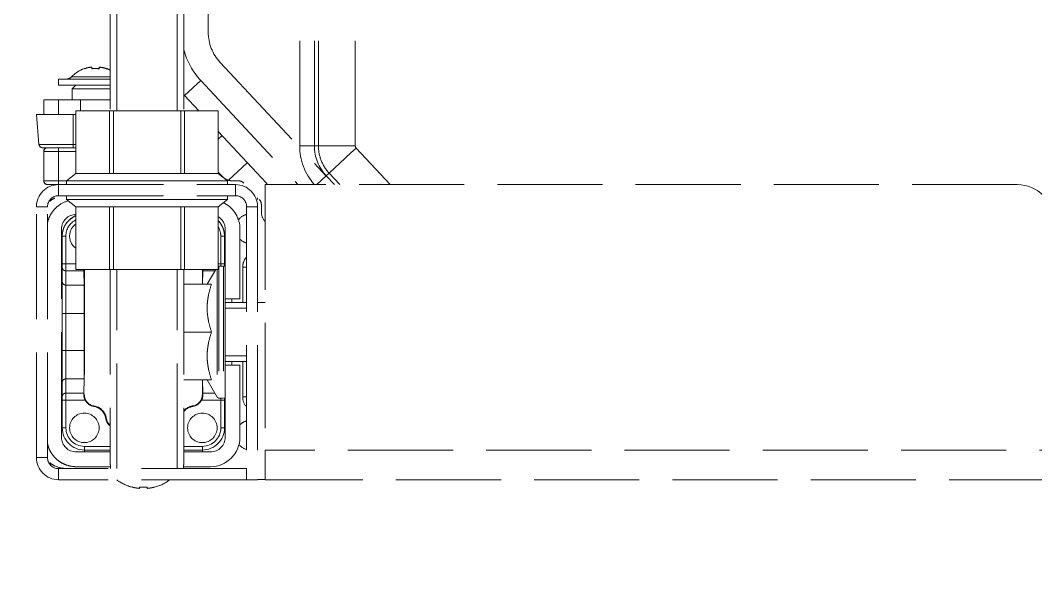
# Model space of a CAD drawing. Header units: inches. Extents: x 193287 to 241687, y 437648 to 550079.
# Drawn here: x 209291.6 to 209429.3, y 461891.9 to 461967.4 of the extents above; entities that cross this region are included whole.
import ezdxf

# ---------------------------------------------------------------- set-up
doc = ezdxf.new("R2010")
doc.units = ezdxf.units.IN
doc.header["$MEASUREMENT"] = 0
doc.linetypes.add('AM_DIN_F_W050', pattern=[6.25, 4.75, -1.5])
doc.layers.add('CQ plan and elev dimension', color=252, linetype='Continuous', lineweight=35)
for name, color, linetype in [('CQ SANITARY WARES', 212, 'Continuous'), ('SANITARY WARES', 212, 'Continuous'), ('xref grd floor$2$CQ Wall hatch_CHB', 8, 'Continuous')]:
    doc.layers.add(name, color=color, linetype=linetype)

# ---------------------------------------------------------------- blocks, each defined once
blk = doc.blocks.new('gf15 WC wall plan')
at = {"layer": 'xref grd floor$2$CQ Wall hatch_CHB', "extrusion": (-4.88522e-08, 5.98593e-09, 1)}
h = blk.add_hatch(dxfattribs=at)
h.set_pattern_fill('ANSI31,_O', color=8, scale=150)
h.set_pattern_definition([(45, (0, 0), (-13.25825215, 13.25825215), [])])
h.paths.add_polyline_path([(208393.9, 462405.25), (208293.89, 462405.25), (208293.82, 461427.18), (208243.82, 461427.18), (208243.89, 462405.25), (208043.9, 462405.25), (208043.91, 461327.18), (208193.82, 461327.18), (208193.82, 461277.18), (208393.91, 461277.21), (208393.91, 462077.21), (210693.91, 462077.23), (210693.79, 461299.11), (210893.79, 461299.11), (210893.91, 462077.23), (211093.61, 462077.23), (211093.61, 462277.23), (208393.91, 462277.21)])
blk = doc.blocks.new('tece profil_9300080 top')
at = {"layer": 'SANITARY WARES', "color": 8, "linetype": 'AM_DIN_F_W050', "lineweight": 0, "ltscale": 3}
for p, q in [((334499.06, 481205.74), (334499.06, 481281.02)), ((334504.06, 481205.74), (334504.06, 481281.02)), ((334470.82, 481262.47), (334470.82, 481210.47)), ((334471.74, 481210.47), (334471.74, 481262.47)), ((334471.74, 481210.47), (334471.74, 481262.47)), ((334479.9, 481210.47), (334479.9, 481262.47)), ((334479.9, 481210.47), (334479.9, 481262.47)), ((334480.82, 481262.47), (334480.82, 481210.47)), ((334484.12, 481235.28), (334484.12, 481221.14)), ((334496.52, 481205.74), (334496.52, 481224.9)), ((334498.52, 481205.74), (334498.52, 481224.46)), ((334468.32, 481216.19), (334468.32, 481216.42)), ((334469.32, 481216.42), (334469.32, 481216.19)), ((334485.73, 481217.05), (334500.11, 481201.64)), ((334465.59, 481215.09), (334465.6, 481215.09)), ((334465.59, 481215.09), (334470.82, 481215.09)), ((334467.32, 481216.21), (334467.32, 481216.22)), ((334467.32, 481216.22), (334467.32, 481216.22)), ((334467.32, 481216.19), (334467.32, 481216.22)), ((334470.32, 481216.22), (334470.32, 481216.21)), ((334470.32, 481216.22), (334470.32, 481216.19)), ((334463.84, 481214.78), (334463.82, 481214.78)), ((334463.82, 481214.78), (334463.82, 481213.98)), ((334464.86, 481214.78), (334463.82, 481214.78)), ((334466.17, 481213.98), (334463.82, 481213.98)), ((334464.86, 481214.78), (334463.84, 481214.78)), ((334464.89, 481214.78), (334464.86, 481214.78)), ((334464.89, 481214.78), (334464.86, 481214.78)), ((334464.91, 481214.78), (334464.89, 481214.78)), ((334467.32, 481214.78), (334464.89, 481214.78)), ((334466.17, 481213.98), (334465.67, 481213.48)), ((334466.17, 481213.98), (334465.67, 481213.48)), ((334466.17, 481213.98), (334465.67, 481213.48)), ((334466.17, 481213.98), (334465.67, 481213.48)), ((334466.67, 481213.98), (334466.17, 481213.98)), ((334466.72, 481213.98), (334466.67, 481213.98)), ((334466.74, 481213.98), (334466.72, 481213.98)), ((334466.87, 481213.98), (334466.74, 481213.98)), ((334470.77, 481213.98), (334466.87, 481213.98)), ((334468.32, 481214.78), (334467.32, 481214.78)), ((334469.32, 481214.78), (334468.32, 481214.78)), ((334470.32, 481214.78), (334469.32, 481214.78)), ((334470.82, 481214.78), (334470.32, 481214.78)), ((334470.82, 481213.98), (334470.77, 481213.98)), ((334483.1, 481214.59), (334480.91, 481212.54)), ((334483.1, 481214.59), (334496.28, 481200.47)), ((334465.67, 481211.98), (334465.67, 481213.48)), ((334465.67, 481213.48), (334466.67, 481213.48)), ((334466.67, 481213.48), (334470.82, 481213.48)), ((334482.84, 481210.47), (334480.91, 481212.54)), ((334463.82, 481211.98), (334461.82, 481211.98)), ((334461.82, 481209.98), (334461.82, 481211.98)), ((334466.82, 481211.98), (334463.82, 481211.98)), ((334463.82, 481209.98), (334463.82, 481211.98)), ((334466.82, 481211.98), (334470.82, 481211.98)), ((334466.82, 481211.98), (334466.82, 481210.47)), ((334461.17, 481205.93), (334460.82, 481209.98)), ((334460.82, 481209.98), (334461.77, 481209.98)), ((334461.77, 481209.98), (334461.82, 481209.98)), ((334463.82, 481209.98), (334461.82, 481209.98)), ((334465.82, 481209.98), (334463.82, 481209.98)), ((334466.17, 481209.98), (334465.82, 481209.98)), ((334465.82, 481205.93), (334465.82, 481209.98)), ((334466.17, 481201.97), (334466.17, 481210.47)), ((334466.17, 481210.47), (334466.18, 481210.47)), ((334470.74, 481210.47), (334466.18, 481210.47)), ((334466.18, 481201.97), (334466.18, 481210.47)), ((334470.74, 481210.47), (334471.25, 481210.47)), ((334470.74, 481201.97), (334470.74, 481210.47)), ((334480.39, 481210.47), (334471.25, 481210.47)), ((334471.25, 481201.97), (334471.25, 481210.47)), ((334480.39, 481210.47), (334480.9, 481210.47)), ((334480.39, 481201.97), (334480.39, 481210.47)), ((334485.47, 481210.47), (334480.9, 481210.47)), ((334480.9, 481201.97), (334480.9, 481210.47)), ((334485.47, 481210.47), (334485.47, 481210.47)), ((334485.47, 481201.97), (334485.47, 481210.47)), ((334485.47, 481201.97), (334485.47, 481210.47)), ((334492.01, 481200.65), (334485.47, 481207.66)), ((334485.47, 481206.63), (334485.98, 481207.11)), ((334485.98, 481207.11), (334485.47, 481206.62)), ((334461.17, 481205.93), (334462.06, 481205.93)), ((334461.67, 481205.48), (334461.88, 481205.48)), ((334461.88, 481205.48), (334462.32, 481205.48)), ((334462.06, 481205.93), (334465.82, 481205.93)), ((334463.82, 481205.48), (334462.32, 481205.48)), ((334462.32, 481205.48), (334462.47, 481205.48)), ((334462.47, 481205.48), (334463.38, 481205.48)), ((334463.38, 481205.48), (334463.82, 481205.48)), ((334466.17, 481205.48), (334463.82, 481205.48)), ((334463.82, 481204.98), (334463.82, 481205.48)), ((334465.82, 481205.93), (334466.17, 481205.93)), ((334465.82, 481205.93), (334465.82, 481205.48)), ((334498.52, 481205.74), (334496.52, 481205.74)), ((334499.06, 481205.74), (334498.52, 481205.74)), ((334499.06, 481205.74), (334502.06, 481205.74)), ((334502.06, 481205.74), (334503.17, 481205.74)), ((334503.17, 481205.74), (334504.06, 481205.74)), ((334503.79, 481205.07), (334504.18, 481205.43)), ((334508.8, 481200.47), (334504.18, 481205.43)), ((334461.82, 481200.98), (334461.82, 481204.98)), ((334463.82, 481204.98), (334461.82, 481204.98)), ((334463.82, 481200.98), (334463.82, 481204.98)), ((334466.17, 481204.98), (334463.82, 481204.98)), ((334500.52, 481202.02), (334502.7, 481204.05)), ((334502.7, 481204.05), (334503.51, 481204.81)), ((334503.51, 481204.81), (334503.79, 481205.07)), ((334489.39, 481203.45), (334486.87, 481201.06)), ((334464.92, 481200.97), (334466.17, 481201.97)), ((334466.17, 481201.97), (334466.17, 481201.97)), ((334466.18, 481201.97), (334466.17, 481201.97)), ((334466.18, 481201.97), (334470.74, 481201.97)), ((334471.25, 481201.97), (334470.74, 481201.97)), ((334471.25, 481201.97), (334475.82, 481201.97)), ((334475.82, 481201.97), (334480.39, 481201.97)), ((334480.39, 481201.97), (334480.9, 481201.97)), ((334480.9, 481201.97), (334485.47, 481201.97)), ((334486, 481201.6), (334485.47, 481202.16)), ((334486.72, 481200.97), (334485.47, 481201.97)), ((334485.47, 481201.97), (334485.47, 481201.97)), ((334485.47, 481201.97), (334485.47, 481201.97)), ((334500.12, 481201.66), (334498.86, 481200.47)), ((334500.52, 481202.02), (334500.12, 481201.65)), ((334501.23, 481200.47), (334500.12, 481201.65)), ((334501.97, 481200.47), (334500.52, 481202.02)), ((334461.82, 481200.98), (334463.82, 481200.98)), ((334462.32, 481200.48), (334463.82, 481200.48)), ((334463.82, 481200.98), (334464.92, 481200.98)), ((334463.82, 481200.98), (334463.82, 481200.49)), ((334463.82, 481200.47), (334463.82, 481198.97)), ((334463.82, 481200.47), (334487.82, 481200.47)), ((334464.92, 481200.47), (334464.92, 481200.97)), ((334464.92, 481200.97), (334464.92, 481200.97)), ((334464.92, 481200.97), (334475.82, 481200.97)), ((334475.82, 481200.97), (334486.72, 481200.97)), ((334486.72, 481200.47), (334486.72, 481200.97)), ((334486.72, 481200.97), (334486.72, 481200.97)), ((334488.23, 481200.98), (334487.45, 481200.98)), ((334487.82, 481200.47), (334487.82, 481198.97)), ((334593.82, 481200.47), (334491.82, 481200.47)), ((334491.82, 481200.47), (334491.82, 481164.47)), ((334492.17, 481200.47), (334492.01, 481200.65)), ((334463.82, 481198.97), (334487.82, 481198.97)), ((334464.92, 481198.97), (334464.92, 481198.47)), ((334464.92, 481198.47), (334466.17, 481197.47)), ((334464.92, 481198.47), (334464.92, 481198.47)), ((334475.82, 481198.47), (334464.92, 481198.47)), ((334486.72, 481198.47), (334475.82, 481198.47)), ((334486.72, 481198.47), (334485.47, 481197.47)), ((334486.72, 481198.97), (334486.72, 481198.47)), ((334486.72, 481198.47), (334486.72, 481198.47)), ((334490.82, 481198.7), (334490.82, 481198.46)), ((334490.82, 481198.46), (334490.82, 481198.7)), ((334460.82, 481197.47), (334462.32, 481197.47)), ((334460.82, 481163.47), (334460.82, 481197.47)), ((334462.32, 481163.47), (334462.32, 481197.47)), ((334466.17, 481197.47), (334466.17, 481188.97)), ((334466.17, 481197.47), (334466.17, 481197.47)), ((334466.18, 481197.47), (334466.17, 481197.47)), ((334470.74, 481197.47), (334466.18, 481197.47)), ((334466.18, 481197.47), (334466.18, 481188.97)), ((334470.74, 481197.47), (334470.74, 481188.97)), ((334471.25, 481197.47), (334470.74, 481197.47)), ((334475.82, 481197.47), (334471.25, 481197.47)), ((334471.25, 481197.47), (334471.25, 481188.97)), ((334480.39, 481197.47), (334475.82, 481197.47)), ((334480.39, 481197.47), (334480.9, 481197.47)), ((334480.39, 481197.47), (334480.39, 481188.97)), ((334485.47, 481197.47), (334480.9, 481197.47)), ((334480.9, 481197.47), (334480.9, 481188.97)), ((334485.47, 481197.47), (334485.47, 481188.97)), ((334485.47, 481197.47), (334485.47, 481197.47)), ((334485.47, 481197.47), (334485.47, 481197.47)), ((334485.47, 481197.47), (334485.47, 481188.97)), ((334489.32, 481197.47), (334489.32, 481161.99)), ((334490.82, 481197.47), (334489.32, 481197.47)), ((334490.82, 481197.47), (334490.82, 481160.47)), ((334491.32, 481196.79), (334491.32, 481197.78)), ((334464.22, 481166.23), (334464.22, 481194.43)), ((334486.42, 481194.43), (334486.42, 481184.98)), ((334488.42, 481184.98), (334488.42, 481194.43)), ((334464.32, 481193.5), (334464.22, 481193.5)), ((334464.32, 481189.74), (334464.32, 481193.49)), ((334464.32, 481193.49), (334464.82, 481193.49)), ((334464.82, 481189.74), (334464.82, 481193.49)), ((334485.82, 481193.49), (334485.82, 481189.74)), ((334486.32, 481193.49), (334485.82, 481193.49)), ((334486.32, 481193.5), (334486.42, 481193.5)), ((334486.32, 481193.49), (334486.32, 481189.74)), ((334464.32, 481189.26), (334464.32, 481189.74)), ((334464.32, 481189.74), (334464.82, 481189.74)), ((334464.32, 481187.33), (334464.32, 481189.26)), ((334464.82, 481189.74), (334466.17, 481189.74)), ((334464.82, 481188.78), (334464.82, 481189.74)), ((334466.18, 481188.97), (334466.17, 481188.97)), ((334466.18, 481188.97), (334470.74, 481188.97)), ((334467.32, 481188.97), (334467.32, 481171.96)), ((334471.25, 481188.97), (334470.74, 481188.97)), ((334470.82, 481188.97), (334470.82, 481162.47)), ((334471.25, 481188.97), (334480.39, 481188.97)), ((334471.74, 481161.97), (334471.74, 481188.97)), ((334471.74, 481161.97), (334471.74, 481188.97)), ((334479.9, 481161.97), (334479.9, 481188.97)), ((334479.9, 481161.97), (334479.9, 481188.97)), ((334480.9, 481188.97), (334480.39, 481188.97)), ((334480.82, 481188.97), (334480.82, 481162.47)), ((334480.9, 481188.97), (334485.47, 481188.97)), ((334483.32, 481186.99), (334483.32, 481188.97)), ((334483.97, 481186.99), (334485.14, 481188.97)), ((334485.35, 481188.97), (334485.35, 481171.66)), ((334485.47, 481189.74), (334485.82, 481189.74)), ((334485.47, 481188.97), (334485.47, 481188.97)), ((334485.56, 481189.44), (334486.17, 481189.44)), ((334485.56, 481189.44), (334485.56, 481171.54)), ((334485.82, 481189.74), (334485.82, 481189.44)), ((334486.32, 481189.74), (334485.82, 481189.74)), ((334486.17, 481189.44), (334486.17, 481171.54)), ((334486.32, 481189.74), (334486.32, 481189.39)), ((334488.79, 481184.49), (334488.79, 481189.3)), ((334488.79, 481189.3), (334489.29, 481189.3)), ((334464.82, 481186.85), (334464.82, 481188.78)), ((334464.82, 481188.78), (334467.25, 481188.78)), ((334467.28, 481186.85), (334467.25, 481188.78)), ((334483.39, 481188.78), (334483.36, 481186.99)), ((334483.39, 481188.78), (334485.03, 481188.78)), ((334464.32, 481183.02), (334464.32, 481187.33)), ((334464.82, 481183.02), (334464.82, 481186.85)), ((334464.82, 481186.85), (334467.28, 481186.85)), ((334484.57, 481186.99), (334480.82, 481186.99)), ((334486.42, 481184.99), (334486.42, 481184.49)), ((334488.42, 481184.98), (334486.42, 481184.98)), ((334487.32, 481184.98), (334487.32, 481184.49)), ((334489.32, 481184.49), (334486.42, 481184.49)), ((334486.42, 481184.49), (334486.42, 481184.43)), ((334486.42, 481184.43), (334486.42, 481176.55)), ((334486.42, 481183.73), (334489.32, 481183.73)), ((334486.42, 481183.73), (334489.32, 481183.73)), ((334490.82, 481184.49), (334491.16, 481184.49)), ((334491.37, 481184.49), (334490.82, 481184.49)), ((334491.16, 481184.49), (334491.82, 481184.49)), ((334491.61, 481184.49), (334491.37, 481184.49)), ((334491.82, 481184.49), (334491.61, 481184.49)), ((334464.32, 481177.97), (334464.32, 481183.02)), ((334464.32, 481183.02), (334464.82, 481183.02)), ((334464.82, 481177.97), (334464.82, 481183.02)), ((334464.82, 481183.02), (334467.29, 481183.02)), ((334467.29, 481177.97), (334467.29, 481183.02)), ((334484.57, 481180.49), (334480.82, 481180.49)), ((334464.32, 481173.66), (334464.32, 481177.97)), ((334464.32, 481177.97), (334464.82, 481177.97)), ((334464.82, 481174.14), (334464.82, 481177.97)), ((334464.82, 481177.97), (334467.29, 481177.97)), ((334486.42, 481177.26), (334489.32, 481177.26)), ((334486.42, 481177.26), (334489.32, 481177.26)), ((334486.42, 481176.55), (334486.42, 481176.49)), ((334489.32, 481176.49), (334486.42, 481176.49)), ((334486.42, 481176.49), (334486.42, 481175.99)), ((334487.32, 481176.49), (334487.32, 481175.98)), ((334488.79, 481171.69), (334488.79, 481176.49)), ((334488.42, 481175.98), (334486.42, 481175.98)), ((334486.42, 481175.98), (334486.42, 481166.23)), ((334488.42, 481166.23), (334488.42, 481175.98)), ((334464.82, 481172.21), (334464.82, 481174.14)), ((334464.82, 481174.14), (334467.28, 481174.14)), ((334467.25, 481172.21), (334467.28, 481174.14)), ((334484.57, 481173.99), (334480.82, 481173.99)), ((334483.32, 481171.96), (334483.32, 481173.99)), ((334483.36, 481173.99), (334483.39, 481172.21)), ((334483.97, 481173.99), (334485.35, 481171.66)), ((334464.32, 481171.73), (334464.32, 481173.66)), ((334464.32, 481171.25), (334464.32, 481171.73)), ((334464.32, 481167.49), (334464.32, 481171.25)), ((334464.32, 481171.25), (334464.82, 481171.25)), ((334467.25, 481172.21), (334464.82, 481172.21)), ((334464.82, 481171.25), (334464.82, 481172.21)), ((334464.82, 481167.49), (334464.82, 481171.25)), ((334467.42, 481171.25), (334464.82, 481171.25)), ((334467.32, 481171.96), (334467.25, 481171.96)), ((334485.82, 481171.25), (334483.22, 481171.25)), ((334483.39, 481171.96), (334483.32, 481171.96)), ((334485.03, 481172.21), (334483.39, 481172.21)), ((334485.56, 481171.54), (334486.17, 481171.54)), ((334485.82, 481171.54), (334485.82, 481171.25)), ((334485.82, 481171.25), (334485.82, 481167.49)), ((334486.32, 481171.25), (334485.82, 481171.25)), ((334486.32, 481171.59), (334486.32, 481171.25)), ((334486.32, 481171.25), (334486.32, 481167.49)), ((334488.79, 481171.69), (334489.29, 481171.69)), ((334468.61, 481170.47), (334468.6, 481170.41)), ((334482.04, 481170.41), (334482.03, 481170.47)), ((334470.23, 481168.77), (334470.3, 481168.78)), ((334464.32, 481167.5), (334464.22, 481167.5)), ((334464.32, 481167.49), (334464.82, 481167.49)), ((334486.32, 481167.49), (334485.82, 481167.49)), ((334486.32, 481167.5), (334486.42, 481167.5)), ((334470.82, 481164.23), (334466.22, 481164.23)), ((334470.82, 481164.99), (334467.32, 481164.99)), ((334467.32, 481164.49), (334467.32, 481164.99)), ((334467.32, 481164.5), (334467.32, 481164.23)), ((334470.82, 481164.49), (334467.32, 481164.49)), ((334483.32, 481164.99), (334480.82, 481164.99)), ((334483.32, 481164.49), (334480.82, 481164.49)), ((334484.42, 481164.23), (334480.82, 481164.23)), ((334483.32, 481164.49), (334483.32, 481164.99)), ((334483.32, 481164.5), (334483.32, 481164.23)), ((334491.82, 481162.12), (334491.82, 481164.47)), ((334929.82, 481164.47), (334491.82, 481164.47)), ((334460.82, 481163.47), (334462.32, 481163.47)), ((334489.32, 481161.97), (334463.82, 481161.97)), ((334463.82, 481160.47), (334463.82, 481161.97)), ((334466.22, 481162.23), (334470.32, 481162.23)), ((334470.32, 481162.23), (334470.88, 481162.23)), ((334470.88, 481162.47), (334470.82, 481162.47)), ((334470.88, 481162.47), (334470.88, 481161.97)), ((334480.82, 481162.47), (334480.76, 481162.47)), ((334480.76, 481162.47), (334480.76, 481161.97)), ((334480.76, 481162.23), (334481.32, 481162.23)), ((334481.32, 481162.23), (334484.42, 481162.23)), ((334489.32, 481161.99), (334489.32, 481160.47)), ((334489.32, 481160.47), (334489.32, 481161.97)), ((334491.82, 481160.47), (334491.82, 481162.12)), ((334489.32, 481160.47), (334463.82, 481160.47)), ((334490.82, 481160.47), (334489.32, 481160.47)), ((334490.82, 481160.49), (334491.82, 481160.49)), ((334490.82, 481160.49), (334491.16, 481160.49)), ((334491.16, 481160.49), (334491.82, 481160.49)), ((334598.82, 481160.47), (334491.82, 481160.47)), ((334473.82, 481159.44), (334473.82, 481159.46)), ((334474.82, 481159.29), (334474.82, 481159.46)), ((334475.82, 481159.46), (334475.82, 481159.29)), ((334476.82, 481159.46), (334476.82, 481159.44))]:
    blk.add_line(p, q, dxfattribs=at)
for centre, radius, start, end in [((334490.12, 481221.14), 6, 180, 223.0251), ((334490.12, 481221.14), 9.6, 194.355, 223.0251), ((334468.82, 481212.02), 4.42, 96.4883, 109.816), ((334468.82, 481212.03), 4.42, 96.4883, 109.7105), ((334468.82, 481212.03), 4.42, 70.2895, 83.5117), ((334468.82, 481212.02), 4.42, 70.184, 83.5117), ((334464.86, 481215.78), 1, 270, 316.5089), ((334464.86, 481215.78), 1, 270, 316.5089), ((334468.82, 481212.03), 4.45, 109.8532, 136.5089), ((334468.82, 481212.02), 4.45, 109.8293, 136.5089), ((334468.82, 481212.03), 4.45, 109.6854, 109.8532), ((334468.82, 481212.02), 4.45, 109.6854, 109.8293), ((334468.82, 481212.03), 4.42, 109.7105, 109.816), ((334468.82, 481212.03), 4.19, 83.1509, 96.8491), ((334468.82, 481212.02), 4.19, 83.1509, 96.8491), ((334468.82, 481212.03), 4.42, 70.184, 70.2895), ((334468.82, 481212.03), 4.45, 70.1468, 70.3146), ((334468.82, 481212.02), 4.45, 70.1707, 70.3146), ((334468.82, 481212.03), 4.45, 63.2901, 70.1468), ((334468.82, 481212.02), 4.45, 63.2901, 70.1707), ((334490.12, 481221.14), 12.6, 222.3346, 223.0251), ((334461.67, 481205.98), 0.5, 185, 270), ((334462.32, 481204.98), 0.5, 93.381, 180), ((334462.32, 481204.98), 0.5, 93.9811, 180), ((334462.32, 481204.98), 0.5, 90, 180), ((334462.32, 481204.98), 0.5, 90, 180), ((334504.5, 481205.74), 7.98, 180.0047, 221.3594), ((334504.5, 481205.74), 5.98, 180.0018, 223.0228), ((334487.45, 481202.98), 2, 223.5, 253.1769), ((334463.82, 481197.47), 3, 90, 180), ((334462.32, 481200.98), 0.5, 180, 270), ((334487.45, 481202.98), 2, 253.177, 270), ((334487.82, 481197.47), 3, 0, 90), ((334488.23, 481199.98), 1, 43.5, 90), ((334593.82, 481195.47), 5, 0, 90), ((334463.82, 481197.47), 1.5, 90, 180), ((334464.82, 481195.5), 3.5, 115.6833, 128.5579), ((334487.82, 481197.47), 1.5, 0, 90), ((334490.32, 481197.78), 1, 0, 43.5), ((334466.22, 481194.43), 4, 128.5714, 141.4286), ((334466.22, 481194.43), 4, 105.2964, 128.5714), ((334484.42, 481194.43), 4, 60.7841, 64.2857), ((334484.42, 481194.43), 4, 0, 60.7841), ((334466.22, 481194.43), 4, 154.2857, 167.1795), ((334466.22, 481194.43), 4, 141.4286, 154.2857), ((334466.22, 481194.43), 2, 90, 180), ((334467.32, 481193.49), 3, 115.7143, 180), ((334467.32, 481193.49), 2.5, 117.479, 180), ((334467.32, 481193.5), 3, 131.5475, 138.4822), ((334467.32, 481193.5), 3, 125.905, 131.5475), ((334467.32, 481193.5), 3, 122.8725, 125.905), ((334467.32, 481193.5), 3, 118.8008, 122.8725), ((334467.32, 481193.5), 3, 113.553, 118.8008), ((334467.32, 481193.49), 3, 112.6393, 115.7143), ((334467.32, 481193.5), 3, 112.5662, 113.553), ((334484.42, 481194.43), 2, 0, 58.2031), ((334489.82, 481194.5), 2, 104.4947, 144.4614), ((334493.32, 481196.79), 2, 180, 221.4093), ((334467.32, 481193.5), 3, 156.5009, 164.1825), ((334467.32, 481193.5), 3, 151.2014, 156.5009), ((334467.32, 481193.5), 3, 144.1417, 151.2014), ((334467.32, 481193.5), 3, 138.4822, 144.1417), ((334467.32, 481193.49), 2, 125.421, 234.579), ((334483.32, 481193.5), 3, 41.5475, 44.1222), ((334483.32, 481193.49), 3, 0, 43.8627), ((334483.32, 481193.49), 2.5, 0, 30.1245), ((334483.32, 481193.5), 3, 35.8856, 41.5475), ((334483.32, 481193.5), 3, 28.8266, 35.8856), ((334483.32, 481193.5), 3, 23.5199, 28.8266), ((334483.32, 481193.5), 3, 15.8382, 23.5199), ((334467.32, 481193.5), 3, 168.5046, 180), ((334467.32, 481193.5), 3, 164.1825, 168.5046), ((334483.32, 481193.5), 3, 11.5068, 15.8382), ((334483.32, 481193.5), 3, 0, 11.5068), ((334489.82, 481194.5), 2, 225.5094, 255.5053), ((334490.82, 481189.3), 2.03, 151.7001, 180), ((334490.82, 481189.3), 2.03, 137.6382, 151.7001), ((334485.56, 481189.19), 0.25, 90, 111.8843), ((334468.81, 481171.95), 1.55, 179.7697, 206.8474), ((334468.82, 481171.96), 1.5, 180, 261.7868), ((334468.82, 481171.96), 1.57, 206.8138, 261.7868), ((334481.82, 481171.96), 1.5, 278.2132, 0), ((334481.82, 481171.96), 1.57, 278.2132, 333.1862), ((334481.83, 481171.95), 1.56, 333.1909, 0.192), ((334485.56, 481171.79), 0.25, 210.6186, 270), ((334490.82, 481171.69), 2.03, 180, 222.3618), ((334468.32, 481168.49), 1.93, 8.2132, 81.7868), ((334468.32, 481168.5), 2, 8.2132, 81.7868), ((334482.32, 481168.5), 2, 98.2132, 138.7942), ((334482.32, 481168.49), 1.93, 98.2132, 141.1995), ((334467.32, 481167.49), 2, 90, 270), ((334467.32, 481167.49), 2, 270, 90), ((334471.78, 481168.99), 1.57, 188.2132, 231.9662), ((334471.78, 481169), 1.5, 188.2132, 229.9461), ((334483.32, 481167.49), 2, 90, 270), ((334483.32, 481167.49), 2, 270, 90), ((334489.82, 481166.5), 2, 104.4947, 134.4906), ((334467.32, 481167.49), 3, 180, 270), ((334467.32, 481167.49), 2.5, 180, 270), ((334483.32, 481167.49), 3, 270, 0), ((334483.32, 481167.49), 2.5, 270, 0), ((334466.22, 481166.23), 2, 180, 270), ((334484.42, 481166.23), 4, 270, 0), ((334484.42, 481166.23), 2, 270, 0), ((334466.22, 481166.23), 4, 192.8571, 205.7143), ((334466.22, 481166.23), 4, 205.7143, 215.8899), ((334489.82, 481166.5), 2, 219.2597, 255.5053), ((334463.82, 481163.47), 3, 180, 270), ((334463.82, 481163.47), 1.5, 180, 270), ((334464.82, 481165.5), 3.5, 231.4422, 244.3168), ((334466.22, 481166.23), 4, 215.8899, 218.5714), ((334466.22, 481166.23), 4, 218.5714, 231.4286), ((334466.22, 481166.23), 4, 231.4286, 244.2857), ((334464.82, 481165.5), 3.5, 244.3168, 270), ((334466.22, 481166.23), 4, 244.2857, 257.1429), ((334466.22, 481166.23), 4, 257.1429, 270), ((334475.32, 481165.25), 6, 233.1064, 255.4601), ((334475.32, 481165.25), 6, 284.5399, 307.2091), ((334475.32, 481165.25), 6, 255.4601, 255.5225), ((334475.32, 481165.25), 5.98, 255.4708, 257.0273), ((334475.32, 481165.25), 5.98, 257.0273, 257.5908), ((334475.32, 481165.25), 5.98, 257.5908, 258.7819), ((334475.32, 481165.25), 5.98, 258.7819, 259.5624), ((334475.32, 481165.25), 5.98, 259.5624, 260.7756), ((334475.32, 481165.25), 5.98, 260.7756, 261.4356), ((334475.32, 481165.25), 5.98, 261.4356, 262.7755), ((334475.32, 481165.25), 5.98, 262.7755, 263.2942), ((334475.32, 481165.25), 5.98, 263.2942, 265.2031), ((334475.32, 481165.25), 5.81, 265.0627, 270), ((334475.32, 481165.25), 5.81, 270, 274.9373), ((334475.32, 481165.25), 5.98, 274.7969, 275.5419), ((334475.32, 481165.25), 5.98, 275.5419, 276.6905), ((334475.32, 481165.25), 5.98, 276.6905, 277.913), ((334475.32, 481165.25), 5.98, 277.913, 278.5489), ((334475.32, 481165.25), 5.98, 278.5489, 279.9271), ((334475.32, 481165.25), 5.98, 279.9271, 280.4225), ((334475.32, 481165.25), 5.98, 280.4225, 282.259), ((334475.32, 481165.25), 5.98, 282.259, 282.3952), ((334475.32, 481165.25), 5.98, 282.3952, 284.5292), ((334475.32, 481165.25), 6, 284.4775, 284.5399)]:
    blk.add_arc(centre, radius, start, end, dxfattribs=at)
for centre, major_axis, start_param, end_param in [((334467.26, 481189.74), (0, 1), -3.833784, -3.433023), ((334483.39, 481189.74), (0, 1), -2.850162, -2.449476), ((334467.28, 481183.02), (0, 4), -1.57077, -0.29143), ((334467.28, 481177.97), (0, 4), -2.85011, -1.57077), ((334467.26, 481171.25), (0, 1), 0.291483, 0.783973), ((334483.39, 481171.25), (0, 1), -0.783973, -0.291483)]:
    blk.add_ellipse(centre, major_axis=major_axis, ratio=0.004363, start_param=start_param, end_param=end_param, dxfattribs=at)
for points, knots in [([(334500.52, 481202.02), (334500.06, 481202.52), (334499.32, 481203.7), (334499.06, 481205.06), (334499.06, 481205.74)], [0, 0, 0, 0, 0.5, 1, 1, 1, 1]), ([(334464.32, 481189.26), (334464.32, 481189.2), (334464.35, 481189.07), (334464.46, 481188.91), (334464.63, 481188.81), (334464.76, 481188.78), (334464.82, 481188.78)], [0, 0, 0, 0, 0.245036, 0.492968, 0.745015, 1, 1, 1, 1]), ([(334464.32, 481187.33), (334464.32, 481187.27), (334464.35, 481187.14), (334464.46, 481186.98), (334464.63, 481186.87), (334464.76, 481186.85), (334464.82, 481186.85)], [0, 0, 0, 0, 0.245036, 0.492968, 0.745015, 1, 1, 1, 1]), ([(334484.57, 481186.99), (334484.39, 481186.47), (334484.16, 481185.66), (334484, 481184.57), (334483.96, 481183.74), (334484, 481182.91), (334484.16, 481181.82), (334484.39, 481181.02), (334484.57, 481180.49)], [0, 0, 0, 0, 0.250838, 0.375564, 0.5, 0.624436, 0.749162, 1, 1, 1, 1]), ([(334484.57, 481180.49), (334484.39, 481179.97), (334484.16, 481179.16), (334484, 481178.07), (334483.96, 481177.24), (334484, 481176.41), (334484.16, 481175.32), (334484.39, 481174.52), (334484.57, 481173.99)], [0, 0, 0, 0, 0.250838, 0.375564, 0.5, 0.624436, 0.749162, 1, 1, 1, 1]), ([(334464.32, 481173.66), (334464.32, 481173.72), (334464.35, 481173.85), (334464.46, 481174.01), (334464.63, 481174.12), (334464.76, 481174.14), (334464.82, 481174.14)], [0, 0, 0, 0, 0.245035, 0.492965, 0.745013, 1, 1, 1, 1]), ([(334464.32, 481171.73), (334464.32, 481171.79), (334464.35, 481171.92), (334464.46, 481172.08), (334464.63, 481172.18), (334464.76, 481172.21), (334464.82, 481172.21)], [0, 0, 0, 0, 0.245035, 0.492965, 0.745013, 1, 1, 1, 1])]:
    blk.add_open_spline(points, degree=3, knots=knots, dxfattribs=at)
blk.add_open_spline([(334504.18, 481205.43), (334504.1, 481205.51), (334504.06, 481205.63), (334504.06, 481205.74)], degree=3, dxfattribs=at)

msp = doc.modelspace()

# ---------------------------------------------------------------- block references
at = {"layer": 'CQ plan and elev dimension'}
msp.add_blockref('gf15 WC wall plan', (0, 0), dxfattribs=at)
at = {"layer": 'CQ SANITARY WARES'}
msp.add_blockref('tece profil_9300080 top', (-125167.034, -19255.381, -0.001), dxfattribs=at)

doc.saveas('drawing.dxf')
